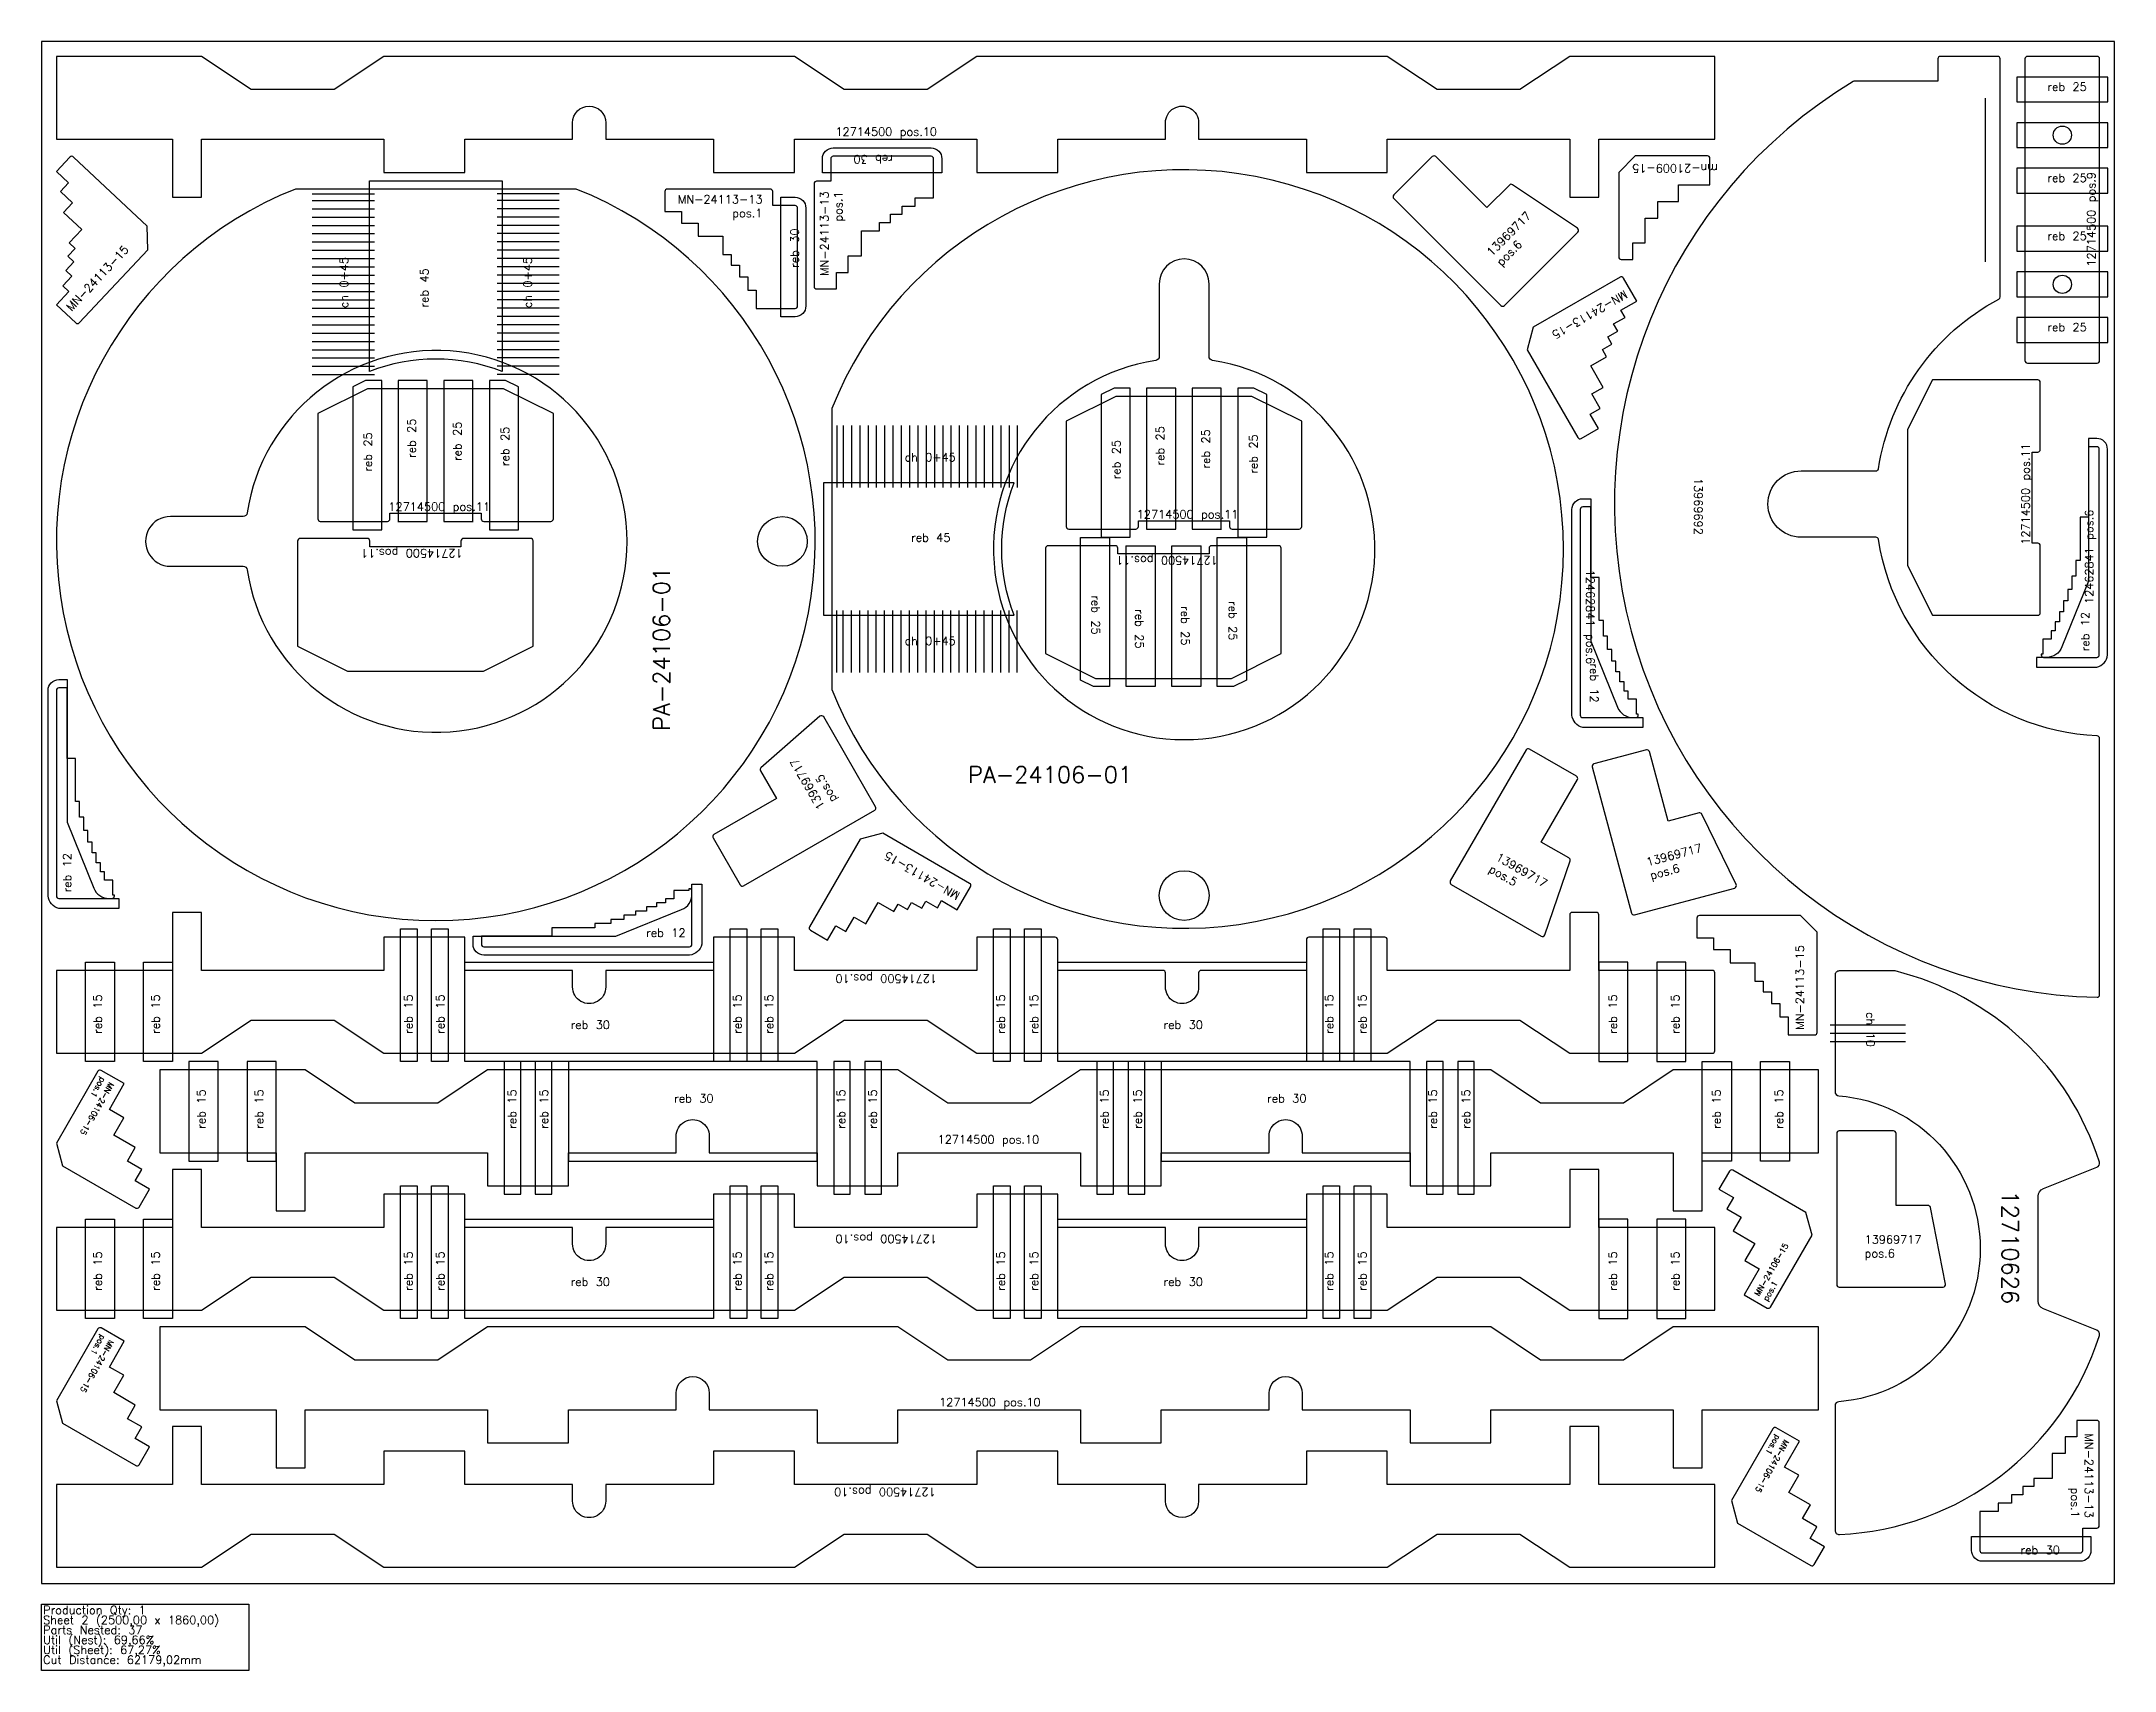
# Model space of a CAD drawing. Header units: millimetres. Extents: x 2625 to 5125, y -105 to 1860.
import ezdxf

# ---------------------------------------------------------------- set-up
doc = ezdxf.new("R2010")
doc.units = ezdxf.units.MM
for name, color, linetype in [('12462841', 7, 'Continuous'), ('12710626', 7, 'Continuous'), ('12714500', 7, 'Continuous'), ('13969692', 7, 'Continuous'), ('13969717', 7, 'Continuous'), ('Chanfro', 7, 'Continuous'), ('MN-21009-15', 7, 'Continuous'), ('MN-24106-15', 7, 'Continuous'), ('MN-24112-13', 7, 'Continuous'), ('MN-24113-13', 7, 'Continuous'), ('PA-24106-01', 7, 'Continuous'), ('Rebaixo', 7, 'Continuous'), ('sheet', 24, 'Continuous'), ('Stats', 7, 'Continuous'), ('Texto', 7, 'Continuous')]:
    doc.layers.add(name, color=color, linetype=linetype)
doc.styles.get("Standard").update_dxf_attribs({"font": 'txt.shx'})

msp = doc.modelspace()

# ---------------------------------------------------------------- linework, layer by layer
at = {"layer": '12462841', "color": 3}
msp.add_lwpolyline([(5063.5, 1172.1), (5058.5, 1172.1), (5058.5, 1160.1), (5053.5, 1160.1), (5053.5, 1149.1), (5048.5, 1149.1), (5048.5, 1139.1), (5038.5, 1139.1), (5038.5, 1121.1), (5036.5, 1121.1), (5036.5, 1120.1, 0.414214), (5039.5, 1117.1), (5103.5, 1117.1, 0.414214), (5106.5, 1120.1), (5106.5, 1368.1, 0.414214), (5103.5, 1371.1), (5093.5, 1371.1), (5093.5, 1286.1), (5083.5, 1286.1), (5083.5, 1234.1), (5078.5, 1234.1), (5078.5, 1215.1), (5073.5, 1215.1), (5073.5, 1199.1), (5068.5, 1199.1), (5068.5, 1185.1), (5063.5, 1185.1)], format="xyb", close=True, dxfattribs=at)
at = {"layer": '12462841', "color": 1}
for points in [[(4523.6, 1099.5), (4523.6, 1112.5), (4518.6, 1112.5), (4518.6, 1126.5), (4513.6, 1126.5), (4513.6, 1142.5), (4508.6, 1142.5), (4508.6, 1161.5), (4503.6, 1161.5), (4503.6, 1213.5), (4493.6, 1213.5), (4493.6, 1298.5), (4483.6, 1298.5, 0.414214), (4480.6, 1295.5), (4480.6, 1047.5, 0.414214), (4483.6, 1044.5), (4547.6, 1044.5, 0.414214), (4550.6, 1047.5), (4550.6, 1048.5), (4548.6, 1048.5), (4548.6, 1066.5), (4538.6, 1066.5), (4538.6, 1076.5), (4533.6, 1076.5), (4533.6, 1087.5), (4528.6, 1087.5), (4528.6, 1099.5)], [(2686, 881.3), (2686, 894.3), (2681, 894.3), (2681, 908.3), (2676, 908.3), (2676, 924.3), (2671, 924.3), (2671, 943.3), (2666, 943.3), (2666, 995.3), (2656, 995.3), (2656, 1080.3), (2646, 1080.3, 0.414214), (2643, 1077.3), (2643, 829.3, 0.414214), (2646, 826.3), (2710, 826.3, 0.414214), (2713, 829.3), (2713, 830.3), (2711, 830.3), (2711, 848.3), (2701, 848.3), (2701, 858.3), (2696, 858.3), (2696, 869.3), (2691, 869.3), (2691, 881.3)], [(3354.5, 811), (3341.5, 811), (3341.5, 806), (3327.5, 806), (3327.5, 801), (3311.5, 801), (3311.5, 796), (3292.5, 796), (3292.5, 791), (3240.5, 791), (3240.5, 781), (3155.5, 781), (3155.5, 771, 0.414214), (3158.5, 768), (3406.5, 768, 0.414214), (3409.5, 771), (3409.5, 835, 0.414214), (3406.5, 838), (3405.5, 838), (3405.5, 836), (3387.5, 836), (3387.5, 826), (3377.5, 826), (3377.5, 821), (3366.5, 821), (3366.5, 816), (3354.5, 816)]]:
    msp.add_lwpolyline(points, format="xyb", close=True, dxfattribs=at)
at = {"layer": '12710626', "color": 2}
msp.add_lwpolyline([(5106.8, 508.2, 0.261175), (4860.4, 738.8), (4792.9, 738.8, 0.414214), (4787.9, 733.8), (4787.9, 593.2, 0.391251), (4792.6, 588.2, -0.923936), (4792.6, 219.3, 0.391251), (4787.9, 214.3), (4787.9, 64.1, 0.427199), (4793.2, 59.1, 0.314575), (5106.8, 299.3, 0.393259), (5103.8, 305.5), (5039.2, 331.2, -0.306916), (5032.9, 340.5), (5032.9, 467, -0.306916), (5039.2, 476.3), (5103.8, 502, 0.393259)], format="xyb", close=True, dxfattribs=at)
at = {"layer": '12714500', "color": 2}
for points in [[(2783, 1672), (2818, 1672), (2818, 1742), (3038, 1742), (3038, 1702), (3135.5, 1702), (3135.5, 1742), (3265.5, 1742), (3265.5, 1762, -0.99999), (3305.5, 1762), (3305.5, 1742), (3435.5, 1742), (3435.5, 1702), (3533, 1702), (3533, 1742), (3753, 1742), (3753, 1702), (3850.5, 1702), (3850.5, 1742), (3980.5, 1742), (3980.5, 1762, -1.000009), (4020.5, 1762), (4020.5, 1742), (4150.5, 1742), (4150.5, 1702), (4248, 1702), (4248, 1742), (4468, 1742), (4468, 1672), (4503, 1672), (4503, 1742), (4643, 1742), (4643, 1842), (4468, 1842), (4408, 1802), (4308, 1802), (4248, 1842), (3753, 1842), (3693, 1802), (3593, 1802), (3533, 1842), (3038, 1842), (2978, 1802), (2878, 1802), (2818, 1842), (2643, 1842), (2643, 1742), (2783, 1742)], [(2907.9, 139.5), (2942.9, 139.5), (2942.9, 209.5), (3162.9, 209.5), (3162.9, 169.5), (3260.4, 169.5), (3260.4, 209.5), (3390.4, 209.5), (3390.4, 229.5, -0.999994), (3430.4, 229.5), (3430.4, 209.5), (3560.4, 209.5), (3560.4, 169.5), (3657.9, 169.5), (3657.9, 209.5), (3877.9, 209.5), (3877.9, 169.5), (3975.4, 169.5), (3975.4, 209.5), (4105.4, 209.5), (4105.4, 229.5, -0.999987), (4145.4, 229.5), (4145.4, 209.5), (4275.4, 209.5), (4275.4, 169.5), (4372.9, 169.5), (4372.9, 209.5), (4592.9, 209.5), (4592.9, 139.5), (4627.9, 139.5), (4627.9, 209.5), (4767.9, 209.5), (4767.9, 309.5), (4592.9, 309.5), (4532.9, 269.5), (4432.9, 269.5), (4372.9, 309.5), (3877.9, 309.5), (3817.9, 269.5), (3717.9, 269.5), (3657.9, 309.5), (3162.9, 309.5), (3102.9, 269.5), (3002.9, 269.5), (2942.9, 309.5), (2767.9, 309.5), (2767.9, 209.5), (2907.9, 209.5)], [(4503, 189.5), (4468, 189.5), (4468, 119.5), (4248, 119.5), (4248, 159.5), (4150.5, 159.5), (4150.5, 119.5), (4020.5, 119.5), (4020.5, 99.5, -0.999989), (3980.5, 99.5), (3980.5, 119.5), (3850.5, 119.5), (3850.5, 159.5), (3753, 159.5), (3753, 119.5), (3533, 119.5), (3533, 159.5), (3435.5, 159.5), (3435.5, 119.5), (3305.5, 119.5), (3305.5, 99.5, -1.000007), (3265.5, 99.5), (3265.5, 119.5), (3135.5, 119.5), (3135.5, 159.5), (3038, 159.5), (3038, 119.5), (2818, 119.5), (2818, 189.5), (2783, 189.5), (2783, 119.5), (2643, 119.5), (2643, 19.5), (2818, 19.5), (2878, 59.5), (2978, 59.5), (3038, 19.5), (3533, 19.5), (3593, 59.5), (3693, 59.5), (3753, 19.5), (4248, 19.5), (4308, 59.5), (4408, 59.5), (4468, 19.5), (4643, 19.5), (4643, 119.5), (4503, 119.5)]]:
    msp.add_lwpolyline(points, format="xyb", close=True, dxfattribs=at)
at = {"layer": '12714500', "color": 4}
msp.add_lwpolyline([(5017, 1839), (5017, 1475, 0.414214), (5020, 1472), (5104, 1472, 0.414214), (5107, 1475), (5107, 1839, 0.414214), (5104, 1842), (5020, 1842, 0.414214)], format="xyb", close=True, dxfattribs=at)
at = {"layer": '12714500', "color": 7}
for points in [[(4875.5, 1227.8), (4905.5, 1167.8), (5032.5, 1167.8, 0.414214), (5035.5, 1170.8), (5035.5, 1251.8, 0.414214), (5032.5, 1254.8), (5025.5, 1254.8), (5025.5, 1364.8), (5032.5, 1364.8, 0.414214), (5035.5, 1367.8), (5035.5, 1448.8, 0.414214), (5032.5, 1451.8), (4905.5, 1451.8), (4875.5, 1391.8)], [(3018.3, 1441.1), (2958.3, 1411.1), (2958.3, 1284.1, 0.414214), (2961.3, 1281.1), (3042.3, 1281.1, 0.414214), (3045.3, 1284.1), (3045.3, 1291.1), (3155.3, 1291.1), (3155.3, 1284.1, 0.414214), (3158.3, 1281.1), (3239.3, 1281.1, 0.414214), (3242.3, 1284.1), (3242.3, 1411.1), (3182.3, 1441.1)], [(3920.8, 1431.9), (3860.8, 1401.9), (3860.8, 1274.9, 0.414214), (3863.8, 1271.9), (3944.8, 1271.9, 0.414214), (3947.8, 1274.9), (3947.8, 1281.9), (4057.8, 1281.9), (4057.8, 1274.9, 0.414214), (4060.8, 1271.9), (4141.8, 1271.9, 0.414214), (4144.8, 1274.9), (4144.8, 1401.9), (4084.8, 1431.9)], [(3157.9, 1100.5), (3217.9, 1130.5), (3217.9, 1257.5, 0.414214), (3214.9, 1260.5), (3133.9, 1260.5, 0.414214), (3130.9, 1257.5), (3130.9, 1250.5), (3020.9, 1250.5), (3020.9, 1257.5, 0.414214), (3017.9, 1260.5), (2936.9, 1260.5, 0.414214), (2933.9, 1257.5), (2933.9, 1130.5), (2993.9, 1100.5)], [(3896, 1091.8), (4060, 1091.8), (4120, 1121.8), (4120, 1248.8, 0.414214), (4117, 1251.8), (4036, 1251.8, 0.414214), (4033, 1248.8), (4033, 1241.8), (3923, 1241.8), (3923, 1248.8, 0.414214), (3920, 1251.8), (3839, 1251.8, 0.414214), (3836, 1248.8), (3836, 1121.8)]]:
    msp.add_lwpolyline(points, format="xyb", close=True, dxfattribs=at)
at = {"layer": '12714500', "color": 6}
for points in [[(4503, 806.5, 0.414214), (4500, 809.5), (4471, 809.5, 0.414214), (4468, 806.5), (4468, 739.5), (4248, 739.5), (4248, 776.5, 0.414214), (4245, 779.5), (4153.5, 779.5, 0.414214), (4150.5, 776.5), (4150.5, 739.5), (4023.5, 739.5, 0.414214), (4020.5, 736.5), (4020.5, 719.5, -1.000014), (3980.5, 719.5), (3980.5, 736.5, 0.414214), (3977.5, 739.5), (3850.5, 739.5), (3850.5, 776.5, 0.414214), (3847.5, 779.5), (3753, 779.5), (3753, 739.5), (3533, 739.5), (3533, 779.5), (3435.5, 779.5), (3435.5, 739.5), (3305.5, 739.5), (3305.5, 719.5, -1.000014), (3265.5, 719.5), (3265.5, 739.5), (3135.5, 739.5), (3135.5, 779.5), (3038, 779.5), (3038, 739.5), (2818, 739.5), (2818, 809.5), (2783, 809.5), (2783, 739.5), (2643, 739.5), (2643, 639.5), (2818, 639.5), (2878, 679.5), (2978, 679.5), (3038, 639.5), (3533, 639.5), (3593, 679.5), (3693, 679.5), (3753, 639.5), (4248, 639.5), (4308, 679.5), (4408, 679.5), (4468, 639.5), (4640, 639.5, 0.414214), (4643, 642.5), (4643, 736.5, 0.414214), (4640, 739.5), (4503, 739.5)], [(2907.9, 449.5), (2942.9, 449.5), (2942.9, 519.5), (3162.9, 519.5), (3162.9, 479.5), (3260.4, 479.5), (3260.4, 519.5), (3390.4, 519.5), (3390.4, 539.5, -1.00001), (3430.4, 539.5), (3430.4, 519.5), (3560.4, 519.5), (3560.4, 479.5), (3657.9, 479.5), (3657.9, 519.5), (3877.9, 519.5), (3877.9, 479.5), (3975.4, 479.5), (3975.4, 519.5), (4105.4, 519.5), (4105.4, 539.5, -1.00001), (4145.4, 539.5), (4145.4, 519.5), (4275.4, 519.5), (4275.4, 479.5), (4372.9, 479.5), (4372.9, 519.5), (4592.9, 519.5), (4592.9, 449.5), (4627.9, 449.5), (4627.9, 519.5), (4767.9, 519.5), (4767.9, 619.5), (4592.9, 619.5), (4532.9, 579.5), (4432.9, 579.5), (4372.9, 619.5), (3877.9, 619.5), (3817.9, 579.5), (3717.9, 579.5), (3657.9, 619.5), (3162.9, 619.5), (3102.9, 579.5), (3002.9, 579.5), (2942.9, 619.5), (2767.9, 619.5), (2767.9, 519.5), (2907.9, 519.5)], [(4503, 499.5), (4468, 499.5), (4468, 429.5), (4248, 429.5), (4248, 469.5), (4150.5, 469.5), (4150.5, 429.5), (4020.5, 429.5), (4020.5, 409.5, -1.000014), (3980.5, 409.5), (3980.5, 429.5), (3850.5, 429.5), (3850.5, 469.5), (3753, 469.5), (3753, 429.5), (3533, 429.5), (3533, 469.5), (3435.5, 469.5), (3435.5, 429.5), (3305.5, 429.5), (3305.5, 409.5, -1.000014), (3265.5, 409.5), (3265.5, 429.5), (3135.5, 429.5), (3135.5, 469.5), (3038, 469.5), (3038, 429.5), (2818, 429.5), (2818, 499.5), (2783, 499.5), (2783, 429.5), (2643, 429.5), (2643, 329.5), (2818, 329.5), (2878, 369.5), (2978, 369.5), (3038, 329.5), (3533, 329.5), (3593, 369.5), (3693, 369.5), (3753, 329.5), (4248, 329.5), (4308, 369.5), (4408, 369.5), (4468, 329.5), (4643, 329.5), (4643, 429.5), (4503, 429.5)]]:
    msp.add_lwpolyline(points, format="xyb", close=True, dxfattribs=at)
at = {"layer": '12714500', "color": 4}
for centre in [(5062, 1747), (5062, 1567)]:
    msp.add_circle(centre, 11, dxfattribs=at)
at = {"layer": '13969692', "color": 2}
msp.add_lwpolyline([(4985.4, 1549.2, 0.277174), (4987, 1551.8), (4987, 1839, 0.414214), (4984, 1842), (4915, 1842, 0.414214), (4912, 1839), (4912, 1812), (4811.4, 1812, 0.136464), (4809.8, 1811.6, 0.751221), (5103.9, 707.1, 0.420661), (5107, 710.1), (5107, 1019.3, 0.400818), (5104.1, 1022.3, -0.357203), (4840.3, 1259.5, 0.370211), (4837.3, 1262), (4747, 1262, -0.999997), (4747, 1342), (4837.3, 1342, 0.370211), (4840.3, 1344.5, -0.236521)], format="xyb", close=True, dxfattribs=at)
at = {"layer": '13969717', "color": 2}
for points in [[(4395.3, 1686.8), (4368, 1659.6), (4306.5, 1721.1, 0.414214), (4302.3, 1721.1), (4255.9, 1674.8, 0.414214), (4255.9, 1670.5), (4385, 1541.5, 0.414214), (4389.2, 1541.5), (4477.7, 1630, 0.472071), (4477.3, 1634.6), (4399.1, 1687.2, 0.35863)], [(3492, 980.3), (3511.3, 946.9), (3436, 903.4, 0.414214), (3434.9, 899.3), (3467.6, 842.6, 0.414214), (3471.7, 841.5), (3629.8, 932.7, 0.414214), (3630.8, 936.8), (3568.3, 1045.2, 0.472071), (3563.7, 1046), (3492.7, 984, 0.35863)], [(4467.1, 875.1), (4433.7, 894.3), (4477.2, 969.7, 0.414214), (4476.1, 973.8), (4419.4, 1006.5, 0.414214), (4415.3, 1005.4), (4324, 847.4, 0.414214), (4325.1, 843.3), (4433.5, 780.7, 0.472071), (4437.8, 782.3), (4468.4, 871.5, 0.35863)], [(4623.9, 929.4), (4586.6, 919.4), (4564.1, 1003.5, 0.414214), (4560.4, 1005.6), (4497.2, 988.6, 0.414214), (4495.1, 985), (4542.3, 808.7, 0.414214), (4546, 806.6), (4666.9, 838.9, 0.472071), (4668.8, 843.2), (4627.3, 927.8, 0.35863)], [(4900.1, 456), (4861.5, 456), (4861.5, 543, 0.414214), (4858.5, 546), (4793, 546, 0.414214), (4790, 543), (4790, 360.5, 0.414214), (4793, 357.5), (4918.2, 357.5, 0.472071), (4921.1, 361.1), (4903, 453.6, 0.35863)]]:
    msp.add_lwpolyline(points, format="xyb", close=True, dxfattribs=at)
at = {"layer": 'Chanfro', "color": 3}
for p, q in [((2951.5, 1676), (3026.5, 1676)), ((3249.5, 1676), (3174.5, 1676)), ((2951.5, 1668.2), (3026.5, 1668.2)), ((2951.5, 1658.2), (3026.5, 1658.2)), ((3249.5, 1668.2), (3174.5, 1668.2)), ((3249.5, 1658.2), (3174.5, 1658.2)), ((2951.5, 1648.2), (3026.5, 1648.2)), ((2951.5, 1638.2), (3026.5, 1638.2)), ((2951.5, 1628.2), (3026.5, 1628.2)), ((3249.5, 1648.2), (3174.5, 1648.2)), ((3249.5, 1638.2), (3174.5, 1638.2)), ((3249.5, 1628.2), (3174.5, 1628.2)), ((2951.5, 1618.2), (3026.5, 1618.2)), ((2951.5, 1608.2), (3026.5, 1608.2)), ((3249.5, 1618.2), (3174.5, 1618.2)), ((3249.5, 1608.2), (3174.5, 1608.2)), ((2951.5, 1598.2), (3026.5, 1598.2)), ((2951.5, 1588.2), (3026.5, 1588.2)), ((2951.5, 1578.2), (3026.5, 1578.2)), ((3249.5, 1598.2), (3174.5, 1598.2)), ((3249.5, 1588.2), (3174.5, 1588.2)), ((3249.5, 1578.2), (3174.5, 1578.2)), ((2951.5, 1568.2), (3026.5, 1568.2)), ((2951.5, 1558.2), (3026.5, 1558.2)), ((3249.5, 1568.2), (3174.5, 1568.2)), ((3249.5, 1558.2), (3174.5, 1558.2)), ((2951.5, 1548.2), (3026.5, 1548.2)), ((2951.5, 1538.2), (3026.5, 1538.2)), ((2951.5, 1528.2), (3026.5, 1528.2)), ((3249.5, 1548.2), (3174.5, 1548.2)), ((3249.5, 1538.2), (3174.5, 1538.2)), ((3249.5, 1528.2), (3174.5, 1528.2)), ((2951.5, 1518.2), (3026.5, 1518.2)), ((2951.5, 1508.2), (3026.5, 1508.2)), ((3249.5, 1518.2), (3174.5, 1518.2)), ((3249.5, 1508.2), (3174.5, 1508.2)), ((2951.5, 1498.2), (3026.5, 1498.2)), ((2951.5, 1488.2), (3026.5, 1488.2)), ((2951.5, 1478.2), (3026.5, 1478.2)), ((3249.5, 1498.2), (3174.5, 1498.2)), ((3249.5, 1488.2), (3174.5, 1488.2)), ((3249.5, 1478.2), (3174.5, 1478.2)), ((2951.5, 1468.2), (3026.5, 1468.2)), ((2951.5, 1458.2), (3026.5, 1458.2)), ((3249.5, 1468.2), (3174.5, 1468.2)), ((3249.5, 1458.2), (3174.5, 1458.2)), ((3584, 1396.8), (3584, 1321.8)), ((3591.8, 1396.8), (3591.8, 1321.8)), ((3601.8, 1396.8), (3601.8, 1321.8)), ((3611.8, 1396.8), (3611.8, 1321.8)), ((3621.8, 1396.8), (3621.8, 1321.8)), ((3631.8, 1396.8), (3631.8, 1321.8)), ((3641.8, 1396.8), (3641.8, 1321.8)), ((3651.8, 1396.8), (3651.8, 1321.8)), ((3661.8, 1396.8), (3661.8, 1321.8)), ((3671.8, 1396.8), (3671.8, 1321.8)), ((3681.8, 1396.8), (3681.8, 1321.8)), ((3691.8, 1396.8), (3691.8, 1321.8)), ((3701.8, 1396.8), (3701.8, 1321.8)), ((3711.8, 1396.8), (3711.8, 1321.8)), ((3721.8, 1396.8), (3721.8, 1321.8)), ((3731.8, 1396.8), (3731.8, 1321.8)), ((3741.8, 1396.8), (3741.8, 1321.8)), ((3751.8, 1396.8), (3751.8, 1321.8)), ((3761.8, 1396.8), (3761.8, 1321.8)), ((3771.8, 1396.8), (3771.8, 1321.8)), ((3781.8, 1396.8), (3781.8, 1321.8)), ((3791.8, 1396.8), (3791.8, 1321.8)), ((3801.8, 1396.8), (3801.8, 1321.8)), ((3584, 1098.8), (3584, 1173.8)), ((3591.8, 1098.8), (3591.8, 1173.8)), ((3601.8, 1098.8), (3601.8, 1173.8)), ((3611.8, 1098.8), (3611.8, 1173.8)), ((3621.8, 1098.8), (3621.8, 1173.8)), ((3631.8, 1098.8), (3631.8, 1173.8)), ((3641.8, 1098.8), (3641.8, 1173.8)), ((3651.8, 1098.8), (3651.8, 1173.8)), ((3661.8, 1098.8), (3661.8, 1173.8)), ((3671.8, 1098.8), (3671.8, 1173.8)), ((3681.8, 1098.8), (3681.8, 1173.8)), ((3691.8, 1098.8), (3691.8, 1173.8)), ((3701.8, 1098.8), (3701.8, 1173.8)), ((3711.8, 1098.8), (3711.8, 1173.8)), ((3721.8, 1098.8), (3721.8, 1173.8)), ((3731.8, 1098.8), (3731.8, 1173.8)), ((3741.8, 1098.8), (3741.8, 1173.8)), ((3751.8, 1098.8), (3751.8, 1173.8)), ((3761.8, 1098.8), (3761.8, 1173.8)), ((3771.8, 1098.8), (3771.8, 1173.8)), ((3781.8, 1098.8), (3781.8, 1173.8)), ((3791.8, 1098.8), (3791.8, 1173.8)), ((3801.8, 1098.8), (3801.8, 1173.8))]:
    msp.add_line(p, q, dxfattribs=at)
at = {"layer": 'Chanfro', "color": 2}
for p, q in [((4872.9, 673.5), (4781.9, 673.5)), ((4872.9, 663.5), (4781.9, 663.5)), ((4872.9, 653.5), (4781.9, 653.5))]:
    msp.add_line(p, q, dxfattribs=at)
at = {"layer": 'MN-21009-15', "color": 2}
msp.add_lwpolyline([(4599.1, 1687), (4637.1, 1687), (4637.1, 1719, 0.414214), (4634.1, 1722), (4547.1, 1722), (4527.1, 1702), (4527.1, 1600, 0.414214), (4530.1, 1597), (4544.1, 1597), (4544.1, 1617), (4559.1, 1617), (4559.1, 1647), (4574.1, 1647), (4574.1, 1667), (4599.1, 1667)], format="xyb", close=True, dxfattribs=at)
at = {"layer": 'MN-24106-15', "color": 2}
for points in [[(2643, 531.2), (2650.4, 503.9), (2738.7, 452.9, 0.414214), (2742.8, 454), (2755.3, 475.6), (2738, 485.6), (2746, 499.5), (2728.7, 509.5), (2738.2, 525.9), (2712.2, 540.9), (2724.2, 561.7), (2706.9, 571.7), (2724.9, 602.9), (2697.1, 618.9, 0.414214), (2693, 617.8)], [(4760.2, 420), (4752.9, 447.4), (4664.6, 498.4, 0.414214), (4660.5, 497.3), (4648, 475.6), (4665.3, 465.6), (4657.3, 451.8), (4674.6, 441.8), (4665.1, 425.3), (4691.1, 410.3), (4679.1, 389.5), (4696.4, 379.5), (4678.4, 348.3), (4706.1, 332.3, 0.414214), (4710.2, 333.4)], [(2643, 220.5), (2650.4, 193.2), (2738.7, 142.2, 0.414214), (2742.8, 143.3), (2755.3, 165), (2738, 175), (2746, 188.8), (2728.7, 198.8), (2738.2, 215.3), (2712.2, 230.3), (2724.2, 251.1), (2706.9, 261.1), (2724.9, 292.2), (2697.1, 308.2, 0.414214), (2693, 307.1)], [(4663, 100), (4670.4, 72.7), (4758.7, 21.7, 0.414214), (4762.8, 22.8), (4775.3, 44.4), (4758, 54.4), (4766, 68.3), (4748.7, 78.3), (4758.2, 94.8), (4732.2, 109.8), (4744.2, 130.5), (4726.9, 140.5), (4744.9, 171.7), (4717.1, 187.7, 0.414214), (4713, 186.6)]]:
    msp.add_lwpolyline(points, format="xyb", close=True, dxfattribs=at)
at = {"layer": 'MN-24112-13', "color": 231}
for points in [[(3579.8, 1721.5, 0.414214), (3576.8, 1718.5), (3576.8, 1691.5), (3559.8, 1691.5, 0.414214), (3556.8, 1688.5), (3556.8, 1564.5, 0.414214), (3559.8, 1561.5), (3583.8, 1561.5), (3583.8, 1581.5), (3597.8, 1581.5), (3597.8, 1601.5), (3613.8, 1601.5), (3613.8, 1631.5), (3635.8, 1631.5), (3635.8, 1641.5), (3648.8, 1641.5), (3648.8, 1651.5), (3662.8, 1651.5), (3662.8, 1661.5), (3678.8, 1661.5), (3678.8, 1671.5), (3700.8, 1671.5), (3700.8, 1718.5, 0.414214), (3697.8, 1721.5)], [(3536.8, 1659, 0.414214), (3533.8, 1662), (3506.8, 1662), (3506.8, 1679, 0.414214), (3503.8, 1682), (3379.8, 1682, 0.414214), (3376.8, 1679), (3376.8, 1655), (3396.8, 1655), (3396.8, 1641), (3416.8, 1641), (3416.8, 1625), (3446.8, 1625), (3446.8, 1603), (3456.8, 1603), (3456.8, 1590), (3466.8, 1590), (3466.8, 1576), (3476.8, 1576), (3476.8, 1560), (3486.8, 1560), (3486.8, 1538), (3533.8, 1538, 0.414214), (3536.8, 1541)], [(5083.6, 36.8, 0.414214), (5086.6, 39.8), (5086.6, 66.8), (5103.6, 66.8, 0.414214), (5106.6, 69.8), (5106.6, 193.8, 0.414214), (5103.6, 196.8), (5079.6, 196.8), (5079.6, 176.8), (5065.6, 176.8), (5065.6, 156.8), (5049.6, 156.8), (5049.6, 126.8), (5027.6, 126.8), (5027.6, 116.8), (5014.6, 116.8), (5014.6, 106.8), (5000.6, 106.8), (5000.6, 96.8), (4984.6, 96.8), (4984.6, 86.8), (4962.6, 86.8), (4962.6, 39.8, 0.414214), (4965.6, 36.8)]]:
    msp.add_lwpolyline(points, format="xyb", close=True, dxfattribs=at)
at = {"layer": 'MN-24113-13', "color": 2}
for points in [[(2753.4, 1608.8), (2752.6, 1637.1), (2663.7, 1720.6, 0.414214), (2659.4, 1720.5), (2643, 1703), (2657.6, 1689.3), (2648, 1679.1), (2662.6, 1665.4), (2651.6, 1653.8), (2673.5, 1633.2), (2658.4, 1617.2), (2665.7, 1610.3), (2656.8, 1600.9), (2664, 1594), (2654.5, 1583.8), (2661.7, 1577), (2650.8, 1565.3), (2658.1, 1558.5), (2643, 1542.4), (2666.3, 1520.5, 0.414214), (2670.6, 1520.7)], [(4423.9, 1515.2), (4416.6, 1487.9), (4477.6, 1382.2, 0.414214), (4481.7, 1381.1), (4502.5, 1393.1), (4492.5, 1410.4), (4504.6, 1417.4), (4494.6, 1434.8), (4508.5, 1442.8), (4493.5, 1468.7), (4512.5, 1479.7), (4507.5, 1488.4), (4518.8, 1494.9), (4513.8, 1503.6), (4525.9, 1510.6), (4520.9, 1519.2), (4534.8, 1527.2), (4529.8, 1535.9), (4548.8, 1546.9), (4532.8, 1574.6, 0.414214), (4528.7, 1575.7)], [(3639.5, 905), (3612.2, 897.7), (3551.2, 792.1, 0.414214), (3552.3, 788), (3573.1, 776), (3583.1, 793.3), (3595.2, 786.3), (3605.2, 803.6), (3619.1, 795.6), (3634.1, 821.6), (3653.1, 810.6), (3658.1, 819.3), (3669.4, 812.8), (3674.4, 821.4), (3686.5, 814.4), (3691.5, 823.1), (3705.4, 815.1), (3710.4, 823.7), (3729.4, 812.7), (3745.4, 840.4, 0.414214), (3744.3, 844.5)], [(4766.3, 785.7), (4746.3, 805.7), (4624.3, 805.7, 0.414214), (4621.3, 802.7), (4621.3, 778.7), (4641.3, 778.7), (4641.3, 764.7), (4661.3, 764.7), (4661.3, 748.7), (4691.3, 748.7), (4691.3, 726.7), (4701.3, 726.7), (4701.3, 713.7), (4711.3, 713.7), (4711.3, 699.7), (4721.3, 699.7), (4721.3, 683.7), (4731.3, 683.7), (4731.3, 661.7), (4763.3, 661.7, 0.414214), (4766.3, 664.7)]]:
    msp.add_lwpolyline(points, format="xyb", close=True, dxfattribs=at)
at = {"layer": 'PA-24106-01', "color": 3}
for points in [[(3578, 1417.1), (3578, 1078.4, 5.210935)], [(2931.2, 1682, 5.210935), (3269.9, 1682)], [(3968.8, 1475.2, 13.353686), (4037.3, 1475.2, -0.371076), (4033, 1480.2), (4033, 1567.8, 0.999997), (3973, 1567.8), (3973, 1480.2, -0.371076)], [(2873.1, 1291.3, -0.371076), (2868.1, 1287), (2780.5, 1287, 1.000008), (2780.5, 1227), (2868.1, 1227, -0.371076), (2873.1, 1222.7, 13.353686)]]:
    msp.add_lwpolyline(points, format="xyb", close=True, dxfattribs=at)
for centre in [(3518.5, 1257), (4003, 829.8)]:
    msp.add_circle(centre, 30, dxfattribs=at)
at = {"layer": 'Rebaixo', "color": 2}
msp.add_line((4969.3, 1594.2), (4969.3, 1791.6), dxfattribs=at)
at = {"layer": 'Rebaixo', "color": 4}
for points in [[(5007, 1817), (5007, 1787), (5117, 1787), (5117, 1817)], [(5117, 1732), (5117, 1762), (5007, 1762), (5007, 1732)], [(5117, 1677), (5117, 1707), (5007, 1707), (5007, 1677)], [(5007, 1637), (5007, 1607), (5117, 1607), (5117, 1637)], [(5117, 1552), (5117, 1582), (5007, 1582), (5007, 1552)], [(5007, 1527), (5007, 1497), (5117, 1497), (5117, 1527)]]:
    msp.add_lwpolyline(points, close=True, dxfattribs=at)
at = {"layer": 'Rebaixo', "color": 241}
for points in [[(3566.8, 1701.5), (3566.8, 1718.5, -0.414214), (3579.8, 1731.5), (3697.8, 1731.5, -0.414214), (3710.8, 1718.5), (3710.8, 1701.5)], [(3516.8, 1672), (3533.8, 1672, -0.414214), (3546.8, 1659), (3546.8, 1541, -0.414214), (3533.8, 1528), (3516.8, 1528)], [(5096.6, 56.8), (5096.6, 39.8, -0.414214), (5083.6, 26.8), (4965.6, 26.8, -0.414214), (4952.6, 39.8), (4952.6, 56.8)]]:
    msp.add_lwpolyline(points, format="xyb", close=True, dxfattribs=at)
at = {"layer": 'Rebaixo', "color": 3}
for points in [[(3180.5, 1461.9, 0.188262), (3020.5, 1461.9), (3020.5, 1692), (3180.5, 1692)], [(5031, 1117.1), (5031, 1105.1), (5103.5, 1105.1, 0.317372), (5116.5, 1120.1), (5116.5, 1368.1, 0.414214), (5103.5, 1381.1), (5093.5, 1381.1), (5093.5, 1209.1), (5061.5, 1129.6, -0.306166), (5043, 1117.1)], [(3798.1, 1167.8, -0.188262), (3798.1, 1327.8), (3568, 1327.8), (3568, 1167.8)]]:
    msp.add_lwpolyline(points, format="xyb", close=True, dxfattribs=at)
at = {"layer": 'Rebaixo', "color": 7}
for points in [[(3035.3, 1451.1), (3015.9, 1451.1), (3000.3, 1443.3), (3000.3, 1271.1), (3035.3, 1271.1)], [(3165.3, 1271.1), (3200.3, 1271.1), (3200.3, 1443.3), (3184.6, 1451.1), (3165.3, 1451.1)], [(3937.8, 1441.9), (3918.5, 1441.9), (3902.8, 1434.1), (3902.8, 1261.9), (3937.8, 1261.9)], [(4067.8, 1261.9), (4102.8, 1261.9), (4102.8, 1434.1), (4087.2, 1441.9), (4067.8, 1441.9)], [(3913, 1081.8), (3893.7, 1081.8), (3878, 1089.6), (3878, 1261.8), (3913, 1261.8)], [(4043, 1261.8), (4078, 1261.8), (4078, 1089.6), (4062.4, 1081.8), (4043, 1081.8)]]:
    msp.add_lwpolyline(points, close=True, dxfattribs=at)
for points in [[(3054.9, 1281.1), (3090.3, 1281.1), (3090.3, 1451.1), (3055.3, 1451.1), (3055.3, 1281.1)], [(3145.3, 1281.1), (3145.3, 1451.1), (3110.3, 1451.1), (3110.3, 1281.1), (3145.6, 1281.1)], [(3957.5, 1271.9), (3992.8, 1271.9), (3992.8, 1441.9), (3957.8, 1441.9), (3957.8, 1271.9)], [(4047.8, 1271.9), (4047.8, 1441.9), (4012.8, 1441.9), (4012.8, 1271.9), (4048.2, 1271.9)], [(3932.7, 1251.8), (3968, 1251.8), (3968, 1081.8), (3933, 1081.8), (3933, 1251.8)], [(4023, 1251.8), (4023, 1081.8), (3988, 1081.8), (3988, 1251.8), (4023.4, 1251.8)]]:
    msp.add_lwpolyline(points, dxfattribs=at)
at = {"layer": 'Rebaixo', "color": 1}
for points in [[(4556.1, 1044.5), (4556.1, 1032.5), (4483.6, 1032.5, -0.317372), (4470.6, 1047.5), (4470.6, 1295.5, -0.414214), (4483.6, 1308.5), (4493.6, 1308.5), (4493.6, 1136.5), (4525.6, 1057, 0.306166), (4544.1, 1044.5)], [(2718.5, 826.3), (2718.5, 814.3), (2646, 814.3, -0.317372), (2633, 829.3), (2633, 1077.3, -0.414214), (2646, 1090.3), (2656, 1090.3), (2656, 918.3), (2688, 838.8, 0.306166), (2706.5, 826.3)], [(3409.5, 843.5), (3421.5, 843.5), (3421.5, 771, -0.317372), (3406.5, 758), (3158.5, 758, -0.414214), (3145.5, 771), (3145.5, 781), (3317.5, 781), (3397, 812.9, 0.306166), (3409.5, 831.5)]]:
    msp.add_lwpolyline(points, format="xyb", close=True, dxfattribs=at)
at = {"layer": 'Rebaixo', "color": 6}
for points in [[(3078, 629.5), (3058, 629.5), (3058, 789.5), (3078, 789.5)], [(3095.5, 789.5), (3115.5, 789.5), (3115.5, 629.5), (3095.5, 629.5)], [(3475.5, 629.5), (3455.5, 629.5), (3455.5, 789.5), (3475.5, 789.5)], [(3513, 629.5), (3493, 629.5), (3493, 789.5), (3513, 789.5)], [(3773, 789.5), (3793, 789.5), (3793, 629.5), (3773, 629.5)], [(3810.5, 789.5), (3830.5, 789.5), (3830.5, 629.5), (3810.5, 629.5)], [(4190.5, 629.5), (4170.5, 629.5), (4170.5, 789.5), (4190.5, 789.5)], [(4208, 789.5), (4228, 789.5), (4228, 629.5), (4208, 629.5)], [(2678, 749.5), (2713, 749.5), (2713, 629.5), (2678, 629.5)], [(3135.5, 749.5), (3435.5, 749.5), (3435.5, 629.5), (3135.5, 629.5)], [(3850.5, 749.5), (4150.5, 749.5), (4150.5, 629.5), (3850.5, 629.5)], [(4538, 749.5), (4503, 749.5), (4503, 629.5), (4538, 629.5)], [(4573, 629.5), (4608, 629.5), (4608, 749.5), (4573, 749.5)], [(2802.9, 509.5), (2837.9, 509.5), (2837.9, 629.5), (2802.9, 629.5)], [(3202.9, 629.5), (3182.9, 629.5), (3182.9, 469.5), (3202.9, 469.5)], [(3220.4, 469.5), (3240.4, 469.5), (3240.4, 629.5), (3220.4, 629.5)], [(3260.4, 509.5), (3560.4, 509.5), (3560.4, 629.5), (3260.4, 629.5)], [(3600.4, 629.5), (3580.4, 629.5), (3580.4, 469.5), (3600.4, 469.5)], [(3637.9, 629.5), (3617.9, 629.5), (3617.9, 469.5), (3637.9, 469.5)], [(3897.9, 469.5), (3917.9, 469.5), (3917.9, 629.5), (3897.9, 629.5)], [(3935.4, 469.5), (3955.4, 469.5), (3955.4, 629.5), (3935.4, 629.5)], [(3975.4, 509.5), (4275.4, 509.5), (4275.4, 629.5), (3975.4, 629.5)], [(4315.4, 629.5), (4295.4, 629.5), (4295.4, 469.5), (4315.4, 469.5)], [(4332.9, 469.5), (4352.9, 469.5), (4352.9, 629.5), (4332.9, 629.5)], [(4662.9, 509.5), (4627.9, 509.5), (4627.9, 629.5), (4662.9, 629.5)], [(4697.9, 629.5), (4732.9, 629.5), (4732.9, 509.5), (4697.9, 509.5)], [(3078, 319.5), (3058, 319.5), (3058, 479.5), (3078, 479.5)], [(3095.5, 479.5), (3115.5, 479.5), (3115.5, 319.5), (3095.5, 319.5)], [(3475.5, 319.5), (3455.5, 319.5), (3455.5, 479.5), (3475.5, 479.5)], [(3513, 319.5), (3493, 319.5), (3493, 479.5), (3513, 479.5)], [(3773, 479.5), (3793, 479.5), (3793, 319.5), (3773, 319.5)], [(3810.5, 479.5), (3830.5, 479.5), (3830.5, 319.5), (3810.5, 319.5)], [(4190.5, 319.5), (4170.5, 319.5), (4170.5, 479.5), (4190.5, 479.5)], [(4208, 479.5), (4228, 479.5), (4228, 319.5), (4208, 319.5)], [(2678, 439.5), (2713, 439.5), (2713, 319.5), (2678, 319.5)], [(3135.5, 439.5), (3435.5, 439.5), (3435.5, 319.5), (3135.5, 319.5)], [(3850.5, 439.5), (4150.5, 439.5), (4150.5, 319.5), (3850.5, 319.5)], [(4538, 439.5), (4503, 439.5), (4503, 319.5), (4538, 319.5)], [(4573, 319.5), (4608, 319.5), (4608, 439.5), (4573, 439.5)]]:
    msp.add_lwpolyline(points, close=True, dxfattribs=at)
for points in [[(2783, 639.5), (2783, 629.5), (2748, 629.5), (2748, 749.5), (2783, 749.5), (2783, 639.5)], [(2907.9, 619.5), (2907.9, 629.5), (2872.9, 629.5), (2872.9, 509.5), (2907.9, 509.5), (2907.9, 619.5)], [(2783, 329.5), (2783, 319.5), (2748, 319.5), (2748, 439.5), (2783, 439.5), (2783, 329.5)]]:
    msp.add_lwpolyline(points, dxfattribs=at)
at = {"layer": 'sheet', "color": 7}
msp.add_lwpolyline([(2625, 0), (5125, 0), (5125, 1860), (2625, 1860)], close=True, dxfattribs=at)
at = {"layer": 'Stats', "color": 151}
msp.add_lwpolyline([(2625, -25), (2875, -25), (2875, -105), (2625, -105), (2625, -25)], close=True, dxfattribs=at)

# ---------------------------------------------------------------- texts
at = {"layer": 'Chanfro', "color": 3, "char_height": 10, "rotation": 90}
for insert, attachment_point in [((2984.8, 1538.4), 1), ((3216.3, 1538.4), 7)]:
    msp.add_mtext_dynamic_manual_height_columns('ch 0+45', width=90.617, gutter_width=12.5, heights=[0], dxfattribs=dict(at, insert=insert, attachment_point=attachment_point))
at = {"layer": 'Chanfro', "color": 3, "char_height": 10}
for insert, attachment_point in [((3665.9, 1363.5), 1), ((3665.9, 1132), 7)]:
    msp.add_mtext_dynamic_manual_height_columns('ch 0+45', width=90.617, gutter_width=12.5, heights=[0], dxfattribs=dict(at, insert=insert, attachment_point=attachment_point))
at = {"layer": 'Chanfro', "color": 2, "insert": (4835.7, 647.3), "char_height": 10, "width": 80.547, "attachment_point": 3, "rotation": 270}
msp.add_mtext('ch 10', dxfattribs=at)
at = {"layer": 'Rebaixo', "color": 4, "char_height": 10, "attachment_point": 1}
for insert in [(5044, 1810.4), (5044, 1700.4), (5044, 1630.4), (5044, 1520.4)]:
    msp.add_mtext_dynamic_manual_height_columns('reb 25', width=70.209, gutter_width=12.5, heights=[0], dxfattribs=dict(at, insert=insert))
at = {"layer": 'Rebaixo', "color": 241, "char_height": 10, "attachment_point": 7}
for insert, rotation in [((3651.8, 1722.9), 180), ((3538.2, 1586.9), 90)]:
    msp.add_mtext_dynamic_manual_height_columns('reb 30', width=54.116, gutter_width=12.5, heights=[0], dxfattribs=dict(at, insert=insert, rotation=rotation))
at = {"layer": 'Rebaixo', "color": 3, "char_height": 10, "attachment_point": 1, "rotation": 90}
for s, width, insert in [('reb 45', 107.854, (3081.7, 1538.9)), ('reb 12', 56.654, (5084.6, 1124.4))]:
    msp.add_mtext_dynamic_manual_height_columns(s, width=width, gutter_width=12.5, heights=[0], dxfattribs=dict(at, insert=insert))
at = {"layer": 'Rebaixo', "color": 7, "char_height": 10}
for insert, attachment_point, rotation in [((3066.4, 1357.6), 1, 90), ((3121.5, 1353.9), 1, 90), ((3013.6, 1341), 1, 90), ((3179, 1347.8), 1, 90), ((3916.2, 1331.8), 1, 90), ((3969, 1348.4), 1, 90), ((4024.1, 1344.7), 1, 90), ((4081.6, 1338.6), 1, 90), ((3891.4, 1192), 7, 270), ((3999.3, 1179), 7, 270), ((4056.7, 1185.1), 7, 270), ((3944.1, 1175.3), 7, 270)]:
    msp.add_mtext_dynamic_manual_height_columns('reb 25', width=70.209, gutter_width=12.5, heights=[0], dxfattribs=dict(at, insert=insert, attachment_point=attachment_point, rotation=rotation))
at = {"layer": 'Rebaixo', "color": 3, "insert": (3721.2, 1266.6), "char_height": 10, "attachment_point": 3}
msp.add_mtext_dynamic_manual_height_columns('reb 45', width=107.854, gutter_width=12.5, heights=[0], dxfattribs=at)
at = {"layer": 'Rebaixo', "color": 1, "char_height": 10, "attachment_point": 1}
for insert, rotation in [((4502.5, 1109.9), 270), ((2651, 833.6), 90)]:
    msp.add_mtext_dynamic_manual_height_columns('reb 12', width=56.654, gutter_width=12.5, heights=[0], dxfattribs=dict(at, insert=insert, rotation=rotation))
at = {"layer": 'Rebaixo', "color": 1, "insert": (3354.2, 789.9), "char_height": 10, "attachment_point": 1}
msp.add_mtext_dynamic_manual_height_columns('reb 12', width=56.654, gutter_width=12.5, heights=[0], dxfattribs=at)
at = {"layer": 'Rebaixo', "color": 6, "char_height": 10, "rotation": 90}
for insert, attachment_point in [((2687.8, 710.5), 3), ((2757.6, 710.5), 3), ((3062.6, 710.5), 3), ((3100.9, 710.5), 3), ((3459.2, 710.5), 3), ((3497.4, 710.5), 3), ((3776.9, 710.5), 3), ((3816.9, 710.5), 3), ((4172.9, 710.5), 3), ((4212.8, 710.5), 3), ((4515, 710.5), 3), ((4590.2, 710.5), 3), ((2812.7, 548.5), 1), ((2882.5, 548.5), 1), ((3187.6, 548.5), 1), ((3225.9, 548.5), 1), ((3584.2, 548.5), 1), ((3622.4, 548.5), 1), ((3901.9, 548.5), 1), ((3941.8, 548.5), 1), ((4297.8, 548.5), 1), ((4337.8, 548.5), 1), ((4639.9, 548.5), 1), ((4715.2, 548.5), 1), ((2687.8, 400.5), 3), ((2757.6, 400.5), 3), ((3062.6, 400.5), 3), ((3100.9, 400.5), 3), ((3459.2, 400.5), 3), ((3497.4, 400.5), 3), ((3776.9, 400.5), 3), ((3816.9, 400.5), 3), ((4172.9, 400.5), 3), ((4212.8, 400.5), 3), ((4515, 400.5), 3), ((4590.2, 400.5), 3)]:
    msp.add_mtext_dynamic_manual_height_columns('reb 15', width=56.175, gutter_width=12.5, heights=[0], dxfattribs=dict(at, insert=insert, attachment_point=attachment_point))
at = {"layer": 'Rebaixo', "color": 6, "char_height": 10}
for insert, attachment_point in [((3263.1, 668.9), 7), ((3978.1, 668.9), 7), ((3388, 590.1), 1), ((4103, 590.1), 1), ((3263.1, 358.9), 7), ((3978.1, 358.9), 7)]:
    msp.add_mtext_dynamic_manual_height_columns('reb 30', width=56.175, gutter_width=12.5, heights=[0], dxfattribs=dict(at, insert=insert, attachment_point=attachment_point))
at = {"layer": 'Rebaixo', "color": 241, "insert": (5011.6, 35.4), "char_height": 10, "attachment_point": 7}
msp.add_mtext_dynamic_manual_height_columns('reb 30', width=54.116, gutter_width=12.5, heights=[0], dxfattribs=at)
at = {"layer": 'Stats', "color": 60}
for s, p in [('Sheet 2 (2500,00 x 1860,00)', (2627, -49)), ('Production Qty: 1', (2627, -37)), ('Parts Nested: 37', (2627, -61)), ('Util (Nest): 69,66%', (2627, -73)), ('Util (Sheet): 67,27%', (2627, -85)), ('Cut Distance: 62179,02mm', (2627, -97))]:
    msp.add_text(s, height=10, dxfattribs=at).set_placement(p)
at = {"layer": 'Texto', "color": 2, "char_height": 10, "attachment_point": 1}
for s, insert, width in [('12714500 pos.10', (3582.5, 1756.2), 178.166), ('13969717\\Ppos.6', (4823.6, 419.9), 75.614), ('12714500 pos.10', (3707.5, 223.7), 178.166)]:
    msp.add_mtext(s, dxfattribs=dict(at, insert=insert, width=width))
at = {"layer": 'Texto', "color": 2}
for s, insert, char_height, width, attachment_point, rotation in [('mn-21009-15', (4543.4, 1701.9), 10, 140.002, 3, 180), ('13969717\\Ppos.6', (4366.8, 1607.3), 10, 75.614, 1, 45), ('MN-24113-15', (2653.9, 1540.7), 10, 109.738, 1, 46.7662), ('MN-24113-15', (4538.9, 1551.7), 10, 109.738, 1, 210), ('13969692', (4628.1, 1333.5), 10, 225.52, 1, 270), ('13969717\\Ppos.5', (3561.5, 932.1), 10, 75.614, 1, 120), ('MN-24113-15', (3728.6, 823.8), 10, 109.738, 1, 150), ('13969717\\Ppos.5', (4382.9, 882), 10, 75.614, 1, 330), ('13969717\\Ppos.6', (4559.4, 874.8), 10, 75.614, 1, 15), ('MN-24113-15', (4740.5, 667.9), 10, 109.738, 1, 90), ('MN-24106-15 pos.1', (2713, 601.9), 7, 89.838, 1, 240), ('12710626', (5009.2, 474.1), 20, 303.118, 1, 270), ('MN-24106-15 pos.1', (4690.3, 349.4), 7, 89.838, 1, 60), ('MN-24106-15 pos.1', (2713, 291.2), 7, 89.838, 1, 240), ('MN-24106-15 pos.1', (4733, 170.7), 7, 89.838, 1, 240), ('12714500 pos.10', (3703.5, 105.3), 10, 178.166, 1, 180)]:
    msp.add_mtext(s, dxfattribs=dict(at, insert=insert, char_height=char_height, width=width, attachment_point=attachment_point, rotation=rotation))
at = {"layer": 'Texto', "color": 4, "insert": (5091.9, 1588.5), "char_height": 10, "width": 178.166, "attachment_point": 1, "rotation": 90}
msp.add_mtext('12714500 pos.9', dxfattribs=at)
at = {"layer": 'Texto', "color": 231, "char_height": 10, "width": 98.079, "attachment_point": 3}
for insert, rotation in [((3564.2, 1679.1), 90), ((5099.2, 79.2), 270)]:
    msp.add_mtext('MN-24113-13 pos.1', dxfattribs=dict(at, insert=insert, rotation=rotation))
at = {"layer": 'Texto', "color": 231, "insert": (3494.5, 1674.6), "char_height": 10, "width": 98.079, "attachment_point": 3}
msp.add_mtext('MN-24113-13 pos.1', dxfattribs=at)
at = {"layer": 'Texto', "color": 7, "char_height": 10, "width": 178.166}
for insert, attachment_point, rotation in [((5012.7, 1252.9), 1, 90), ((3132.9, 1237.7), 1, 180), ((3921.1, 1229), 3, 180)]:
    msp.add_mtext('12714500 pos.11', dxfattribs=dict(at, insert=insert, attachment_point=attachment_point, rotation=rotation))
at = {"layer": 'Texto', "color": 7, "char_height": 10, "width": 178.166, "attachment_point": 1}
for insert in [(3043.4, 1303.9), (3945.9, 1294.7)]:
    msp.add_mtext('12714500 pos.11', dxfattribs=dict(at, insert=insert))
at = {"layer": 'Texto', "color": 7, "char_height": 10, "attachment_point": 1}
for insert in [(3043.4, 1303.9), (3945.9, 1294.7)]:
    msp.add_mtext_dynamic_manual_height_columns('12714500 pos.11', width=178.166, gutter_width=12.5, heights=[0], dxfattribs=dict(at, insert=insert))
at = {"layer": 'Texto', "color": 3, "attachment_point": 1, "rotation": 90}
for s, insert, char_height, width in [('12462841 pos.6', (5089.4, 1181.4), 10, 161.025), ('PA-24106-01', (3362.7, 1028.4), 20, 458.65)]:
    msp.add_mtext(s, dxfattribs=dict(at, insert=insert, char_height=char_height, width=width))
at = {"layer": 'Texto', "color": 1, "insert": (4497.8, 1108.9), "char_height": 10, "width": 161.025, "attachment_point": 3, "rotation": 270}
msp.add_mtext('12462841 pos.6', dxfattribs=at)
at = {"layer": 'Texto', "color": 3, "insert": (3742.4, 985.6), "char_height": 20, "width": 458.65, "attachment_point": 1}
msp.add_mtext('PA-24106-01', dxfattribs=at)
at = {"layer": 'Texto', "color": 6, "char_height": 10, "width": 178.166, "attachment_point": 1, "rotation": 180}
for insert in [(3705.1, 724.5), (3705.1, 410.7)]:
    msp.add_mtext('12714500 pos.10', dxfattribs=dict(at, insert=insert))
at = {"layer": 'Texto', "color": 6, "insert": (3705.8, 540.6), "char_height": 10, "width": 178.166, "attachment_point": 1}
msp.add_mtext('12714500 pos.10', dxfattribs=at)

doc.saveas('drawing.dxf')
